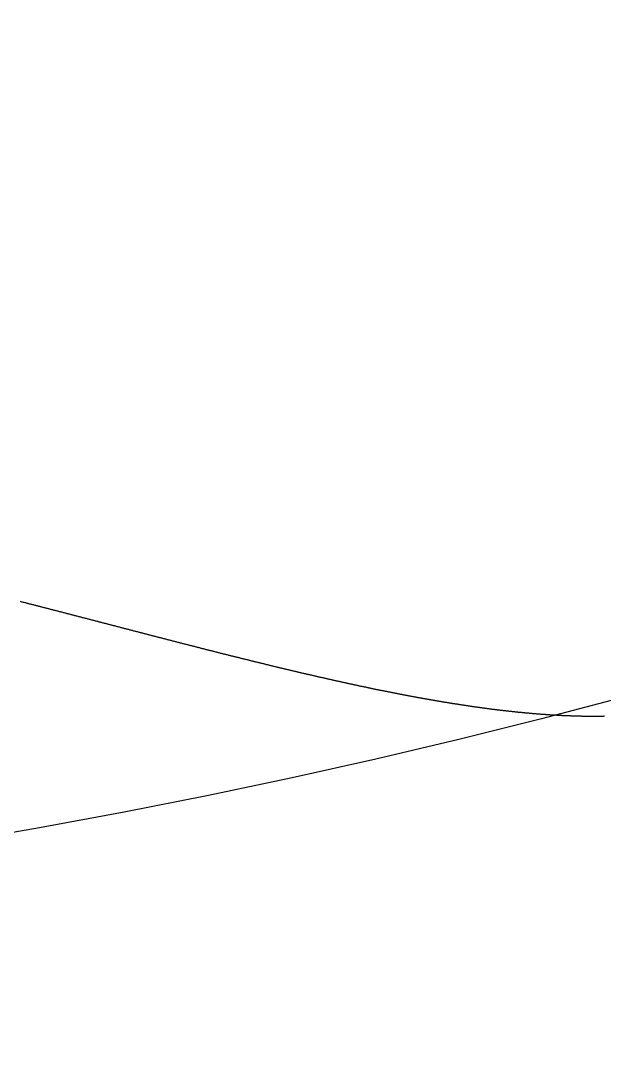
# Model space of a CAD drawing. Header units: millimetres. Extents: x 88 to 97873, y 32 to 55088.
# Drawn here: x 49002.453 to 49003.421, y 4950.654 to 4952.356 of the extents above; entities that cross this region are included whole.
import ezdxf

# ---------------------------------------------------------------- set-up
doc = ezdxf.new("R2010")
doc.units = ezdxf.units.MM
doc.header["$LTSCALE"] = 0.3

msp = doc.modelspace()

# ---------------------------------------------------------------- linework, layer by layer
msp.add_lwpolyline([(49002.4519, 4951.3933), (49002.4532, 4951.393), (49002.4545, 4951.3926), (49002.4557, 4951.3923), (49002.457, 4951.392), (49002.4583, 4951.3916), (49002.4596, 4951.3913), (49002.4609, 4951.391), (49002.4621, 4951.3906), (49002.4634, 4951.3903), (49002.4647, 4951.39), (49002.466, 4951.3897), (49002.4673, 4951.3893), (49002.4686, 4951.389), (49002.4698, 4951.3887), (49002.4711, 4951.3883), (49002.4724, 4951.388), (49002.4737, 4951.3877), (49002.475, 4951.3874), (49002.4762, 4951.387), (49002.4775, 4951.3867), (49002.4788, 4951.3864), (49002.4801, 4951.386), (49002.4814, 4951.3857), (49002.4826, 4951.3854), (49002.4839, 4951.3851), (49002.4852, 4951.3847), (49002.4865, 4951.3844), (49002.4877, 4951.3841), (49002.489, 4951.3837), (49002.4903, 4951.3834), (49002.4916, 4951.3831), (49002.4928, 4951.3828), (49002.4941, 4951.3824), (49002.4954, 4951.3821), (49002.4967, 4951.3818), (49002.498, 4951.3814), (49002.4992, 4951.3811), (49002.5005, 4951.3808), (49002.5018, 4951.3804), (49002.503, 4951.3801), (49002.5043, 4951.3798), (49002.5056, 4951.3795), (49002.5069, 4951.3791), (49002.5081, 4951.3788), (49002.5094, 4951.3785), (49002.5107, 4951.3781), (49002.512, 4951.3778), (49002.5132, 4951.3775), (49002.5145, 4951.3772), (49002.5158, 4951.3768), (49002.517, 4951.3765), (49002.5183, 4951.3762), (49002.5196, 4951.3758), (49002.5209, 4951.3755), (49002.5221, 4951.3752), (49002.5234, 4951.3749), (49002.5247, 4951.3745), (49002.5259, 4951.3742), (49002.5272, 4951.3739), (49002.5285, 4951.3735), (49002.5297, 4951.3732), (49002.531, 4951.3729), (49002.5323, 4951.3726), (49002.5335, 4951.3722), (49002.5348, 4951.3719), (49002.5361, 4951.3716), (49002.5373, 4951.3712), (49002.5386, 4951.3709), (49002.5399, 4951.3706), (49002.5411, 4951.3703), (49002.5424, 4951.3699), (49002.5437, 4951.3696), (49002.5449, 4951.3693), (49002.5462, 4951.3689), (49002.5475, 4951.3686), (49002.5487, 4951.3683), (49002.55, 4951.368), (49002.5513, 4951.3676), (49002.5525, 4951.3673), (49002.5538, 4951.367), (49002.555, 4951.3666), (49002.5563, 4951.3663), (49002.5576, 4951.366), (49002.5588, 4951.3657), (49002.5601, 4951.3653), (49002.5613, 4951.365), (49002.5626, 4951.3647), (49002.5639, 4951.3644), (49002.5651, 4951.364), (49002.5664, 4951.3637), (49002.5676, 4951.3634), (49002.5689, 4951.363), (49002.5702, 4951.3627), (49002.5714, 4951.3624), (49002.5727, 4951.3621), (49002.5739, 4951.3617), (49002.5752, 4951.3614), (49002.5765, 4951.3611), (49002.5777, 4951.3608), (49002.579, 4951.3604), (49002.5802, 4951.3601), (49002.5815, 4951.3598), (49002.5827, 4951.3594), (49002.584, 4951.3591), (49002.5853, 4951.3588), (49002.5865, 4951.3585), (49002.5878, 4951.3581), (49002.589, 4951.3578), (49002.5903, 4951.3575), (49002.5915, 4951.3572), (49002.5928, 4951.3568), (49002.594, 4951.3565), (49002.5953, 4951.3562), (49002.5965, 4951.3559), (49002.5978, 4951.3555), (49002.599, 4951.3552), (49002.6003, 4951.3549), (49002.6015, 4951.3546), (49002.6028, 4951.3542), (49002.604, 4951.3539), (49002.6053, 4951.3536), (49002.6065, 4951.3533), (49002.6078, 4951.3529), (49002.609, 4951.3526), (49002.6103, 4951.3523), (49002.6115, 4951.352), (49002.6128, 4951.3516), (49002.614, 4951.3513), (49002.6153, 4951.351), (49002.6165, 4951.3507), (49002.6178, 4951.3503), (49002.619, 4951.35), (49002.6203, 4951.3497), (49002.6215, 4951.3494), (49002.6228, 4951.349), (49002.624, 4951.3487), (49002.6253, 4951.3484), (49002.6265, 4951.3481), (49002.6277, 4951.3477), (49002.629, 4951.3474), (49002.6302, 4951.3471), (49002.6315, 4951.3468), (49002.6327, 4951.3465), (49002.634, 4951.3461), (49002.6352, 4951.3458), (49002.6365, 4951.3455), (49002.6377, 4951.3452), (49002.6389, 4951.3448), (49002.6402, 4951.3445), (49002.6414, 4951.3442), (49002.6427, 4951.3439), (49002.6439, 4951.3435), (49002.6451, 4951.3432), (49002.6464, 4951.3429), (49002.6476, 4951.3426), (49002.6489, 4951.3423), (49002.6501, 4951.3419), (49002.6513, 4951.3416), (49002.6526, 4951.3413), (49002.6538, 4951.341), (49002.6551, 4951.3407), (49002.6563, 4951.3403), (49002.6575, 4951.34), (49002.6588, 4951.3397), (49002.66, 4951.3394), (49002.6612, 4951.3391), (49002.6625, 4951.3387), (49002.6637, 4951.3384), (49002.6649, 4951.3381), (49002.6662, 4951.3378), (49002.6674, 4951.3375), (49002.6686, 4951.3371), (49002.6699, 4951.3368), (49002.6711, 4951.3365), (49002.6723, 4951.3362), (49002.6736, 4951.3359), (49002.6748, 4951.3355), (49002.676, 4951.3352), (49002.6773, 4951.3349), (49002.6785, 4951.3346), (49002.6797, 4951.3343), (49002.681, 4951.3339), (49002.6822, 4951.3336), (49002.6834, 4951.3333), (49002.6847, 4951.333), (49002.6859, 4951.3327), (49002.6871, 4951.3324), (49002.6883, 4951.332), (49002.6896, 4951.3317), (49002.6908, 4951.3314), (49002.692, 4951.3311), (49002.6932, 4951.3308), (49002.6945, 4951.3305), (49002.6957, 4951.3301), (49002.6969, 4951.3298), (49002.6982, 4951.3295), (49002.6994, 4951.3292), (49002.7006, 4951.3289), (49002.7018, 4951.3286), (49002.703, 4951.3282), (49002.7043, 4951.3279), (49002.7055, 4951.3276), (49002.7067, 4951.3273), (49002.7079, 4951.327), (49002.7092, 4951.3267), (49002.7104, 4951.3264), (49002.7116, 4951.326), (49002.7128, 4951.3257), (49002.7141, 4951.3254), (49002.7153, 4951.3251), (49002.7165, 4951.3248), (49002.7177, 4951.3245), (49002.7189, 4951.3242), (49002.7202, 4951.3239), (49002.7214, 4951.3235), (49002.7226, 4951.3232), (49002.7238, 4951.3229), (49002.725, 4951.3226), (49002.7262, 4951.3223), (49002.7275, 4951.322), (49002.7287, 4951.3217), (49002.7299, 4951.3214), (49002.7311, 4951.321), (49002.7323, 4951.3207), (49002.7335, 4951.3204), (49002.7348, 4951.3201), (49002.736, 4951.3198), (49002.7372, 4951.3195), (49002.7384, 4951.3192), (49002.7396, 4951.3189), (49002.7408, 4951.3186), (49002.742, 4951.3183), (49002.7432, 4951.3179), (49002.7445, 4951.3176), (49002.7457, 4951.3173), (49002.7469, 4951.317), (49002.7481, 4951.3167), (49002.7493, 4951.3164), (49002.7505, 4951.3161), (49002.7517, 4951.3158), (49002.7529, 4951.3155), (49002.7541, 4951.3152), (49002.7553, 4951.3149), (49002.7566, 4951.3146), (49002.7578, 4951.3142), (49002.759, 4951.3139), (49002.7602, 4951.3136), (49002.7614, 4951.3133), (49002.7626, 4951.313), (49002.7638, 4951.3127), (49002.765, 4951.3124), (49002.7662, 4951.3121), (49002.7674, 4951.3118), (49002.7686, 4951.3115), (49002.7698, 4951.3112), (49002.771, 4951.3109), (49002.7722, 4951.3106), (49002.7734, 4951.3103), (49002.7746, 4951.31), (49002.7758, 4951.3097), (49002.777, 4951.3094), (49002.7782, 4951.3091), (49002.7794, 4951.3088), (49002.7806, 4951.3085), (49002.7818, 4951.3082), (49002.783, 4951.3079), (49002.7842, 4951.3075), (49002.7854, 4951.3072), (49002.7866, 4951.3069), (49002.7878, 4951.3066), (49002.789, 4951.3063), (49002.7902, 4951.306), (49002.7914, 4951.3057), (49002.7926, 4951.3054), (49002.7938, 4951.3051), (49002.795, 4951.3048), (49002.7962, 4951.3045), (49002.7974, 4951.3042), (49002.7986, 4951.3039), (49002.7998, 4951.3036), (49002.801, 4951.3033), (49002.8022, 4951.303), (49002.8034, 4951.3027), (49002.8046, 4951.3024), (49002.8058, 4951.3022), (49002.807, 4951.3019), (49002.8081, 4951.3016), (49002.8093, 4951.3013), (49002.8105, 4951.301), (49002.8117, 4951.3007), (49002.8129, 4951.3004), (49002.8141, 4951.3001), (49002.8153, 4951.2998), (49002.8165, 4951.2995), (49002.8177, 4951.2992), (49002.8188, 4951.2989), (49002.82, 4951.2986), (49002.8212, 4951.2983), (49002.8224, 4951.298), (49002.8236, 4951.2977), (49002.8248, 4951.2974), (49002.826, 4951.2971), (49002.8272, 4951.2968), (49002.8283, 4951.2965), (49002.8295, 4951.2962), (49002.8307, 4951.296), (49002.8319, 4951.2957), (49002.8331, 4951.2954), (49002.8343, 4951.2951), (49002.8354, 4951.2948), (49002.8366, 4951.2945), (49002.8378, 4951.2942), (49002.839, 4951.2939), (49002.8402, 4951.2936), (49002.8413, 4951.2933), (49002.8425, 4951.293), (49002.8437, 4951.2928), (49002.8449, 4951.2925), (49002.8461, 4951.2922), (49002.8472, 4951.2919), (49002.8484, 4951.2916), (49002.8496, 4951.2913), (49002.8508, 4951.291), (49002.8519, 4951.2907), (49002.8531, 4951.2905), (49002.8543, 4951.2902), (49002.8555, 4951.2899), (49002.8566, 4951.2896), (49002.8578, 4951.2893), (49002.859, 4951.289), (49002.8602, 4951.2887), (49002.8613, 4951.2885), (49002.8625, 4951.2882), (49002.8637, 4951.2879), (49002.8649, 4951.2876), (49002.866, 4951.2873), (49002.8672, 4951.287), (49002.8684, 4951.2867), (49002.8695, 4951.2865), (49002.8707, 4951.2862), (49002.8719, 4951.2859), (49002.873, 4951.2856), (49002.8742, 4951.2853), (49002.8754, 4951.2851), (49002.8766, 4951.2848), (49002.8777, 4951.2845), (49002.8789, 4951.2842), (49002.8801, 4951.2839), (49002.8812, 4951.2836), (49002.8824, 4951.2834), (49002.8835, 4951.2831), (49002.8847, 4951.2828), (49002.8859, 4951.2825), (49002.887, 4951.2823), (49002.8882, 4951.282), (49002.8894, 4951.2817), (49002.8905, 4951.2814), (49002.8917, 4951.2811), (49002.8929, 4951.2809), (49002.894, 4951.2806), (49002.8952, 4951.2803), (49002.8963, 4951.28), (49002.8975, 4951.2798), (49002.8987, 4951.2795), (49002.8998, 4951.2792), (49002.901, 4951.2789), (49002.9021, 4951.2787), (49002.9033, 4951.2784), (49002.9044, 4951.2781), (49002.9056, 4951.2778), (49002.9068, 4951.2776), (49002.9079, 4951.2773), (49002.9091, 4951.277), (49002.9102, 4951.2768), (49002.9114, 4951.2765), (49002.9125, 4951.2762), (49002.9137, 4951.2759), (49002.9148, 4951.2757), (49002.916, 4951.2754), (49002.9171, 4951.2751), (49002.9183, 4951.2749), (49002.9194, 4951.2746), (49002.9206, 4951.2743), (49002.9217, 4951.2741), (49002.9229, 4951.2738), (49002.924, 4951.2735), (49002.9252, 4951.2733), (49002.9263, 4951.273), (49002.9275, 4951.2727), (49002.9286, 4951.2725), (49002.9298, 4951.2722), (49002.9309, 4951.2719), (49002.9321, 4951.2717), (49002.9332, 4951.2714), (49002.9344, 4951.2711), (49002.9355, 4951.2709), (49002.9367, 4951.2706), (49002.9378, 4951.2703), (49002.9389, 4951.2701), (49002.9401, 4951.2698), (49002.9412, 4951.2695), (49002.9424, 4951.2693), (49002.9435, 4951.269), (49002.9447, 4951.2688), (49002.9458, 4951.2685), (49002.9469, 4951.2682), (49002.9481, 4951.268), (49002.9492, 4951.2677), (49002.9504, 4951.2675), (49002.9515, 4951.2672), (49002.9526, 4951.2669), (49002.9538, 4951.2667), (49002.9549, 4951.2664), (49002.956, 4951.2662), (49002.9572, 4951.2659), (49002.9583, 4951.2656), (49002.9595, 4951.2654), (49002.9606, 4951.2651), (49002.9617, 4951.2649), (49002.9629, 4951.2646), (49002.964, 4951.2644), (49002.9651, 4951.2641), (49002.9663, 4951.2639), (49002.9674, 4951.2636), (49002.9685, 4951.2634), (49002.9697, 4951.2631), (49002.9708, 4951.2628), (49002.9719, 4951.2626), (49002.973, 4951.2623), (49002.9742, 4951.2621), (49002.9753, 4951.2618), (49002.9764, 4951.2616), (49002.9776, 4951.2613), (49002.9787, 4951.2611), (49002.9798, 4951.2608), (49002.9809, 4951.2606), (49002.9821, 4951.2603), (49002.9832, 4951.2601), (49002.9843, 4951.2598), (49002.9854, 4951.2596), (49002.9866, 4951.2593), (49002.9877, 4951.2591), (49002.9888, 4951.2589), (49002.9899, 4951.2586), (49002.9911, 4951.2584), (49002.9922, 4951.2581), (49002.9933, 4951.2579), (49002.9944, 4951.2576), (49002.9955, 4951.2574), (49002.9967, 4951.2571), (49002.9978, 4951.2569), (49002.9989, 4951.2567), (49003, 4951.2564), (49003.0011, 4951.2562), (49003.0022, 4951.2559), (49003.0034, 4951.2557), (49003.0045, 4951.2554), (49003.0056, 4951.2552), (49003.0067, 4951.255), (49003.0078, 4951.2547), (49003.0089, 4951.2545), (49003.0101, 4951.2543), (49003.0112, 4951.254), (49003.0123, 4951.2538), (49003.0134, 4951.2535), (49003.0145, 4951.2533), (49003.0156, 4951.2531), (49003.0167, 4951.2528), (49003.0178, 4951.2526), (49003.0189, 4951.2524), (49003.0201, 4951.2521), (49003.0212, 4951.2519), (49003.0223, 4951.2517), (49003.0234, 4951.2514), (49003.0245, 4951.2512), (49003.0256, 4951.251), (49003.0267, 4951.2507), (49003.0278, 4951.2505), (49003.0289, 4951.2503), (49003.03, 4951.25), (49003.0311, 4951.2498), (49003.0322, 4951.2496), (49003.0333, 4951.2493), (49003.0344, 4951.2491), (49003.0355, 4951.2489), (49003.0366, 4951.2487), (49003.0377, 4951.2484), (49003.0388, 4951.2482), (49003.0399, 4951.248), (49003.041, 4951.2477), (49003.0421, 4951.2475), (49003.0432, 4951.2473), (49003.0443, 4951.2471), (49003.0454, 4951.2468), (49003.0465, 4951.2466), (49003.0476, 4951.2464), (49003.0487, 4951.2462), (49003.0498, 4951.2459), (49003.0509, 4951.2457), (49003.052, 4951.2455), (49003.0531, 4951.2453), (49003.0542, 4951.2451), (49003.0553, 4951.2448), (49003.0564, 4951.2446), (49003.0575, 4951.2444), (49003.0586, 4951.2442), (49003.0597, 4951.244), (49003.0608, 4951.2437), (49003.0618, 4951.2435), (49003.0629, 4951.2433), (49003.064, 4951.2431), (49003.0651, 4951.2429), (49003.0662, 4951.2427), (49003.0673, 4951.2424), (49003.0684, 4951.2422), (49003.0695, 4951.242), (49003.0705, 4951.2418), (49003.0716, 4951.2416), (49003.0727, 4951.2414), (49003.0738, 4951.2412), (49003.0749, 4951.2409), (49003.076, 4951.2407), (49003.0771, 4951.2405), (49003.0781, 4951.2403), (49003.0792, 4951.2401), (49003.0803, 4951.2399), (49003.0814, 4951.2397), (49003.0825, 4951.2395), (49003.0835, 4951.2393), (49003.0846, 4951.2391), (49003.0857, 4951.2389), (49003.0868, 4951.2386), (49003.0879, 4951.2384), (49003.0889, 4951.2382), (49003.09, 4951.238), (49003.0911, 4951.2378), (49003.0922, 4951.2376), (49003.0932, 4951.2374), (49003.0943, 4951.2372), (49003.0954, 4951.237), (49003.0965, 4951.2368), (49003.0975, 4951.2366), (49003.0986, 4951.2364), (49003.0997, 4951.2362), (49003.1007, 4951.236), (49003.1018, 4951.2358), (49003.1029, 4951.2356), (49003.104, 4951.2354), (49003.105, 4951.2352), (49003.1061, 4951.235), (49003.1072, 4951.2348), (49003.1082, 4951.2346), (49003.1093, 4951.2344), (49003.1104, 4951.2342), (49003.1114, 4951.234), (49003.1125, 4951.2338), (49003.1136, 4951.2336), (49003.1146, 4951.2334), (49003.1157, 4951.2333), (49003.1168, 4951.2331), (49003.1178, 4951.2329), (49003.1189, 4951.2327), (49003.1199, 4951.2325), (49003.121, 4951.2323), (49003.1221, 4951.2321), (49003.1231, 4951.2319), (49003.1242, 4951.2317), (49003.1252, 4951.2315), (49003.1263, 4951.2313), (49003.1274, 4951.2312), (49003.1284, 4951.231), (49003.1295, 4951.2308), (49003.1305, 4951.2306), (49003.1316, 4951.2304), (49003.1326, 4951.2302), (49003.1337, 4951.23), (49003.1347, 4951.2299), (49003.1358, 4951.2297), (49003.1369, 4951.2295), (49003.1379, 4951.2293), (49003.139, 4951.2291), (49003.14, 4951.229), (49003.1411, 4951.2288), (49003.1421, 4951.2286), (49003.1432, 4951.2284), (49003.1442, 4951.2282), (49003.1453, 4951.2281), (49003.1463, 4951.2279), (49003.1474, 4951.2277), (49003.1484, 4951.2275), (49003.1494, 4951.2273), (49003.1505, 4951.2272), (49003.1515, 4951.227), (49003.1526, 4951.2268), (49003.1536, 4951.2266), (49003.1547, 4951.2265), (49003.1557, 4951.2263), (49003.1568, 4951.2261), (49003.1578, 4951.226), (49003.1588, 4951.2258), (49003.1599, 4951.2256), (49003.1609, 4951.2254), (49003.162, 4951.2253), (49003.163, 4951.2251), (49003.164, 4951.2249), (49003.1651, 4951.2248), (49003.1661, 4951.2246), (49003.1671, 4951.2244), (49003.1682, 4951.2243), (49003.1692, 4951.2241), (49003.1703, 4951.2239), (49003.1713, 4951.2238), (49003.1723, 4951.2236), (49003.1734, 4951.2234), (49003.1744, 4951.2233), (49003.1754, 4951.2231), (49003.1765, 4951.223), (49003.1775, 4951.2228), (49003.1785, 4951.2226), (49003.1795, 4951.2225), (49003.1806, 4951.2223), (49003.1816, 4951.2222), (49003.1826, 4951.222), (49003.1837, 4951.2218), (49003.1847, 4951.2217), (49003.1857, 4951.2215), (49003.1867, 4951.2214), (49003.1878, 4951.2212), (49003.1888, 4951.2211), (49003.1898, 4951.2209), (49003.1908, 4951.2208), (49003.1919, 4951.2206), (49003.1929, 4951.2204), (49003.1939, 4951.2203), (49003.1949, 4951.2201), (49003.1959, 4951.22), (49003.197, 4951.2198), (49003.198, 4951.2197), (49003.199, 4951.2195), (49003.2, 4951.2194), (49003.201, 4951.2193), (49003.2021, 4951.2191), (49003.2031, 4951.219), (49003.2041, 4951.2188), (49003.2051, 4951.2187), (49003.2061, 4951.2185), (49003.2071, 4951.2184), (49003.2081, 4951.2182), (49003.2092, 4951.2181), (49003.2102, 4951.2179), (49003.2112, 4951.2178), (49003.2122, 4951.2177), (49003.2132, 4951.2175), (49003.2142, 4951.2174), (49003.2152, 4951.2172), (49003.2162, 4951.2171), (49003.2172, 4951.217), (49003.2183, 4951.2168), (49003.2193, 4951.2167), (49003.2203, 4951.2166), (49003.2213, 4951.2164), (49003.2223, 4951.2163), (49003.2233, 4951.2162), (49003.2243, 4951.216), (49003.2253, 4951.2159), (49003.2263, 4951.2158), (49003.2273, 4951.2156), (49003.2283, 4951.2155), (49003.2293, 4951.2154), (49003.2303, 4951.2152), (49003.2313, 4951.2151), (49003.2323, 4951.215), (49003.2333, 4951.2148), (49003.2343, 4951.2147), (49003.2353, 4951.2146), (49003.2363, 4951.2145), (49003.2373, 4951.2143), (49003.2383, 4951.2142), (49003.2393, 4951.2141), (49003.2403, 4951.214), (49003.2413, 4951.2138), (49003.2423, 4951.2137), (49003.2433, 4951.2136), (49003.2442, 4951.2135), (49003.2452, 4951.2134), (49003.2462, 4951.2132), (49003.2472, 4951.2131), (49003.2482, 4951.213), (49003.2492, 4951.2129), (49003.2502, 4951.2128), (49003.2512, 4951.2126), (49003.2522, 4951.2125), (49003.2532, 4951.2124), (49003.2541, 4951.2123), (49003.2551, 4951.2122), (49003.2561, 4951.2121), (49003.2571, 4951.212), (49003.2581, 4951.2119), (49003.2591, 4951.2117), (49003.26, 4951.2116), (49003.261, 4951.2115), (49003.262, 4951.2114), (49003.263, 4951.2113), (49003.264, 4951.2112), (49003.2649, 4951.2111), (49003.2659, 4951.211), (49003.2669, 4951.2109), (49003.2679, 4951.2108), (49003.2689, 4951.2107), (49003.2698, 4951.2106), (49003.2708, 4951.2105), (49003.2718, 4951.2104), (49003.2728, 4951.2102), (49003.2737, 4951.2101), (49003.2747, 4951.21), (49003.2757, 4951.2099), (49003.2767, 4951.2098), (49003.2776, 4951.2097), (49003.2786, 4951.2096), (49003.2796, 4951.2096), (49003.2805, 4951.2095), (49003.2815, 4951.2094), (49003.2825, 4951.2093), (49003.2834, 4951.2092), (49003.2844, 4951.2091), (49003.2854, 4951.209), (49003.2863, 4951.2089), (49003.2873, 4951.2088), (49003.2883, 4951.2087), (49003.2892, 4951.2086), (49003.2902, 4951.2085), (49003.2912, 4951.2084), (49003.2921, 4951.2083), (49003.2931, 4951.2083), (49003.294, 4951.2082), (49003.295, 4951.2081), (49003.296, 4951.208), (49003.2969, 4951.2079), (49003.2979, 4951.2078), (49003.2988, 4951.2077), (49003.2998, 4951.2077), (49003.3007, 4951.2076), (49003.3017, 4951.2075), (49003.3027, 4951.2074), (49003.3036, 4951.2073), (49003.3046, 4951.2073), (49003.3055, 4951.2072), (49003.3065, 4951.2071), (49003.3074, 4951.207), (49003.3084, 4951.2069), (49003.3093, 4951.2069), (49003.3103, 4951.2068), (49003.3112, 4951.2067), (49003.3122, 4951.2066), (49003.3131, 4951.2066), (49003.3141, 4951.2065), (49003.315, 4951.2064), (49003.316, 4951.2064), (49003.3169, 4951.2063), (49003.3179, 4951.2062), (49003.3188, 4951.2061), (49003.3197, 4951.2061), (49003.3207, 4951.206), (49003.3216, 4951.2059), (49003.3226, 4951.2059), (49003.3235, 4951.2058), (49003.3244, 4951.2057), (49003.3254, 4951.2057), (49003.3263, 4951.2056), (49003.3273, 4951.2056), (49003.3282, 4951.2055), (49003.3291, 4951.2054), (49003.3301, 4951.2054), (49003.331, 4951.2053), (49003.3319, 4951.2053), (49003.3329, 4951.2052), (49003.3338, 4951.2051), (49003.3347, 4951.2051), (49003.3357, 4951.205), (49003.3366, 4951.205), (49003.3375, 4951.2049), (49003.3385, 4951.2049), (49003.3394, 4951.2048), (49003.3403, 4951.2048), (49003.3413, 4951.2047), (49003.3422, 4951.2047), (49003.3431, 4951.2046), (49003.344, 4951.2046), (49003.345, 4951.2045), (49003.3459, 4951.2045), (49003.3468, 4951.2044), (49003.3477, 4951.2044), (49003.3487, 4951.2043), (49003.3496, 4951.2043), (49003.3505, 4951.2042), (49003.3514, 4951.2042), (49003.3524, 4951.2041), (49003.3533, 4951.2041), (49003.3542, 4951.2041), (49003.3551, 4951.204), (49003.356, 4951.204), (49003.3569, 4951.2039), (49003.3579, 4951.2039), (49003.3588, 4951.2039), (49003.3597, 4951.2038), (49003.3606, 4951.2038), (49003.3615, 4951.2038), (49003.3624, 4951.2037), (49003.3633, 4951.2037), (49003.3643, 4951.2037), (49003.3652, 4951.2036), (49003.3661, 4951.2036), (49003.367, 4951.2036), (49003.3679, 4951.2035), (49003.3688, 4951.2035), (49003.3697, 4951.2035), (49003.3706, 4951.2034), (49003.3715, 4951.2034), (49003.3724, 4951.2034), (49003.3733, 4951.2034), (49003.3742, 4951.2033), (49003.3752, 4951.2033), (49003.3761, 4951.2033), (49003.377, 4951.2033), (49003.3779, 4951.2033), (49003.3788, 4951.2032), (49003.3797, 4951.2032), (49003.3806, 4951.2032), (49003.3815, 4951.2032), (49003.3824, 4951.2032), (49003.3833, 4951.2031), (49003.3842, 4951.2031), (49003.385, 4951.2031), (49003.3859, 4951.2031), (49003.3868, 4951.2031), (49003.3877, 4951.2031), (49003.3886, 4951.2031), (49003.3895, 4951.203), (49003.3904, 4951.203), (49003.3913, 4951.203), (49003.3922, 4951.203), (49003.3931, 4951.203), (49003.394, 4951.203), (49003.3949, 4951.203), (49003.3958, 4951.203), (49003.3966, 4951.203), (49003.3975, 4951.203), (49003.3984, 4951.203), (49003.3993, 4951.203), (49003.4002, 4951.203), (49003.4011, 4951.203), (49003.4019, 4951.203), (49003.4028, 4951.203), (49003.4037, 4951.203), (49003.4046, 4951.203), (49003.4055, 4951.203), (49003.4064, 4951.203), (49003.4072, 4951.203), (49003.4081, 4951.203), (49003.409, 4951.203), (49003.4099, 4951.203), (49003.4107, 4951.203), (49003.4116, 4951.203), (49003.4125, 4951.203), (49003.4134, 4951.203), (49003.4142, 4951.2031), (49003.4151, 4951.2031), (49003.416, 4951.2031), (49003.4169, 4951.2031), (49003.4177, 4951.2031), (49003.4186, 4951.2031), (49003.4195, 4951.2031), (49003.4203, 4951.2032), (49003.4212, 4951.2032)])
for radius in [18.5479, 14.363, 11.4141]:
    msp.add_circle((49000.4639, 4962.2533), radius)

doc.saveas('drawing.dxf')
